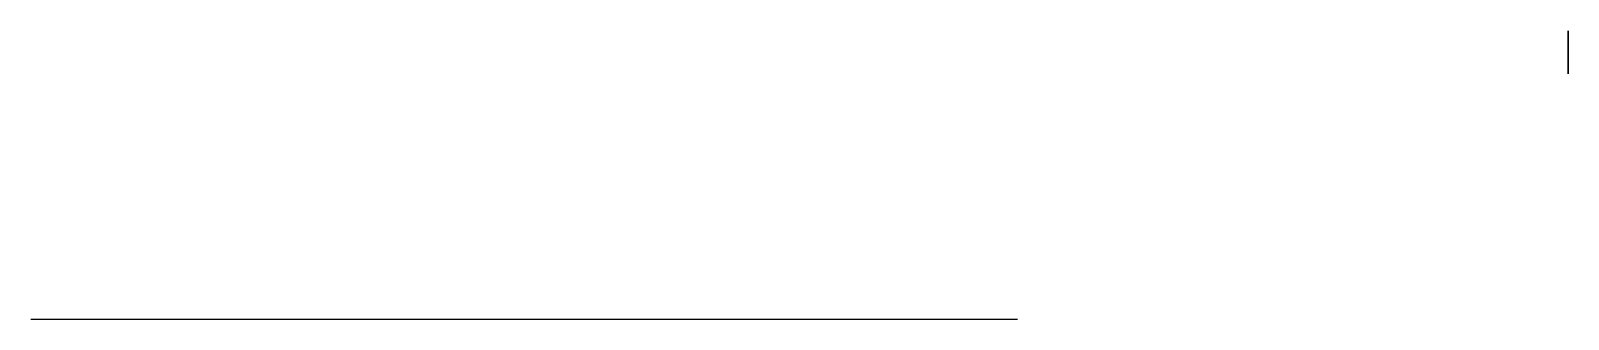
# Model space of a CAD drawing. Header units: millimetres. Extents: x 25532 to 40277, y -17085 to 3947.
# Drawn here: x 25532 to 26065, y -4038 to -3938 of the extents above; entities outside this region: 2.
import ezdxf

# ---------------------------------------------------------------- set-up
doc = ezdxf.new("R2010")
doc.units = ezdxf.units.MM
doc.layers.add('Cotes', color=7, linetype='Continuous')
doc.layers.add('Metal', color=7, linetype='Continuous')

msp = doc.modelspace()

# ---------------------------------------------------------------- linework, layer by layer
at = {"transparency": 33554457}
msp.add_line((25531.928, -4038.254, -41.273), (25874.008, -4038.254, -41.273), dxfattribs=at)
at = {"layer": 'Cotes'}
msp.add_circle((26064.828, 3942.786, -1015.988), 4, dxfattribs=at)
at = {"layer": 'Metal'}
for p, q in [((26064.968, -3938.204, 923.836), (26064.968, -3938.204, 936.836)), ((26064.968, -3939.204, 937.836), (26064.968, -3952.204, 937.836)), ((26064.968, -3952.204, 922.836), (26064.968, -3939.204, 922.836)), ((26064.968, -3951.704, 936.336), (26064.968, -3939.704, 936.336)), ((26064.968, -3939.704, 936.336), (26064.968, -3939.704, 924.336)), ((26064.968, -3939.704, 924.336), (26064.968, -3951.704, 924.336)), ((26064.968, -3951.704, 924.336), (26064.968, -3951.704, 936.336)), ((26064.968, -3953.204, 936.836), (26064.968, -3953.204, 923.836))]:
    msp.add_line(p, q, dxfattribs=at)
msp.add_circle((40273.237, -17080.777, -46567.09), 4, dxfattribs=at)
at = {"layer": 'Metal', "extrusion": (1, 9.90298e-16, -1.83697e-16)}
for centre, start, end in [((-3939.204, 936.836, 26064.968), 0, 90), ((-3939.204, 923.836, 26064.968), 270, 0), ((-3952.204, 936.836, 26064.968), 90, 180), ((-3952.204, 923.836, 26064.968), 180, 270)]:
    msp.add_arc(centre, 1, start, end, dxfattribs=at)

doc.saveas('drawing.dxf')
